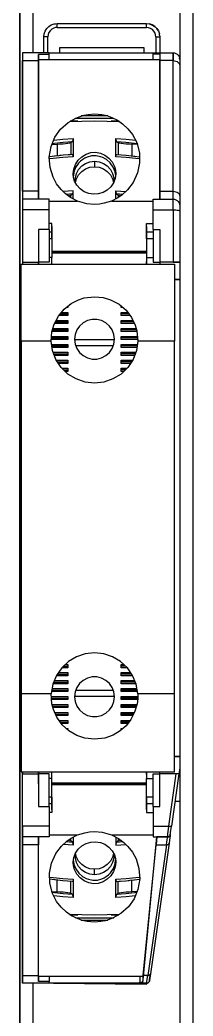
# Model space of a CAD drawing. Header units: millimetres. Extents: x 0 to 149, y 0 to 235.
# Drawn here: x 0 to 13, y 80.2 to 155.1 of the extents above; entities that cross this region are included whole.
import ezdxf

# ---------------------------------------------------------------- set-up
doc = ezdxf.new("R2010")
doc.units = ezdxf.units.MM

# ---------------------------------------------------------------- blocks, each defined once
blk = doc.blocks.new('CHINT_eff9f46a43ee547783ba41a7551f6a23_FACE_0')
at = {"color": 141, "linetype": 'Continuous', "true_color": 0x40d9ff}
for p, q in [((2.8, 154.562), (9.5, 154.562)), ((10.118, 154.636), (10.271, 154.485)), ((1.8, 152.65), (1.8, 153.85)), ((2.1, 152.65), (2.1, 153.862)), ((10.2, 153.862), (10.2, 152.65)), ((10.396, 154.294), (10.471, 154.089)), ((0.2, 152.612), (0.2, 136.75)), ((1.4, 152.534), (1.4, 152.15)), ((1.4, 152.15), (10.5, 152.15)), ((10.5, 152.565), (10.5, 152.15)), ((4.156, 147.724), (7.034, 147.724)), ((6.594, 147.898), (4.604, 147.898)), ((4.351, 147.5), (3.769, 147.5)), ((7.442, 147.5), (6.849, 147.5)), ((4, 146.206), (4, 144.828)), ((7.2, 144.828), (7.2, 146.206)), ((5.6, 144.496), (5.6, 144.08)), ((0.2, 142.236), (0.2, 136.75)), ((2.2, 141.499), (4.322, 141.499)), ((6.878, 141.499), (10, 141.499)), ((11.95, 141.367), (12, 141.137)), ((2.4, 139.591), (2.4, 138.65)), ((9.5, 138.65), (9.5, 139.591)), ((2.4, 139.15), (2.2, 139.15)), ((10, 139.15), (9.5, 139.15)), ((2.4, 138.65), (2.2, 138.65)), ((10, 138.65), (9.5, 138.65)), ((9.5, 137.7), (2.4, 137.7)), ((2.4, 137.65), (9.5, 137.65)), ((2.4, 137.6), (9.5, 137.6)), ((4.55, 137.6), (4.55, 137.65)), ((6.65, 137.6), (6.65, 137.65)), ((0.2, 136.9), (1.4, 136.9)), ((0.2, 136.9), (0.2, 136.75)), ((11.987, 135.6), (12, 135.6)), ((3.019, 133), (3.6, 133)), ((8.177, 133), (7.6, 133)), ((2.66, 132.4), (3.6, 132.4)), ((8.54, 132.4), (7.6, 132.4)), ((2.369, 131.2), (3.6, 131.2)), ((2.446, 131.8), (3.6, 131.8)), ((8.762, 131.8), (7.6, 131.8)), ((8.827, 131.2), (7.6, 131.2)), ((2.401, 130.6), (3.6, 130.6)), ((4.102, 131.082), (7.098, 131.082)), ((4.184, 130.634), (7.016, 130.634)), ((8.799, 130.6), (7.6, 130.6)), ((2.544, 130), (3.6, 130)), ((8.656, 130), (7.6, 130)), ((2.819, 129.4), (3.6, 129.4)), ((8.381, 129.4), (7.6, 129.4)), ((3.28, 128.8), (3.6, 128.8)), ((7.92, 128.8), (7.6, 128.8)), ((3.276, 106.5), (3.6, 106.5)), ((7.924, 106.5), (7.6, 106.5)), ((2.814, 105.9), (3.6, 105.9)), ((8.386, 105.9), (7.6, 105.9)), ((2.539, 105.3), (3.6, 105.3)), ((8.661, 105.3), (7.6, 105.3)), ((2.399, 104.7), (3.6, 104.7)), ((7.098, 104.218), (4.102, 104.218)), ((7.016, 104.666), (4.184, 104.666)), ((8.801, 104.7), (7.6, 104.7)), ((2.375, 104.1), (3.6, 104.1)), ((2.442, 103.5), (3.6, 103.5)), ((8.845, 104.1), (7.6, 104.1)), ((8.752, 103.5), (7.6, 103.5)), ((2.66, 102.9), (3.6, 102.9)), ((8.544, 102.9), (7.6, 102.9)), ((3.021, 102.3), (3.6, 102.3)), ((8.183, 102.3), (7.6, 102.3)), ((3.6, 101.7), (3.6, 101.7)), ((7.601, 101.7), (7.6, 101.7)), ((12, 99.7), (11.987, 99.7)), ((1.4, 98.55), (1.4, 98.4)), ((1.4, 98.55), (1.4, 95.95)), ((1.4, 97.65), (1.4, 98.55)), ((1.4, 98.4), (1.4, 95.95)), ((11.936, 98.4), (11.378, 94.471)), ((12, 98.85), (11.936, 98.4)), ((9.5, 97.7), (2.4, 97.7)), ((2.4, 97.65), (9.5, 97.65)), ((2.4, 97.6), (9.5, 97.6)), ((4.55, 97.7), (4.55, 97.65)), ((6.65, 97.7), (6.65, 97.65)), ((2.4, 96.65), (2.2, 96.65)), ((2.4, 96.15), (2.2, 96.15)), ((2.4, 96.65), (2.4, 95.709)), ((9.5, 95.709), (9.5, 96.65)), ((10, 96.65), (9.5, 96.65)), ((10, 96.15), (9.5, 96.15)), ((11.645, 96.35), (12, 96.35)), ((2.2, 93.801), (4.322, 93.801)), ((6.878, 93.801), (10, 93.801)), ((11.277, 93.761), (11.252, 93.582)), ((11.286, 93.822), (11.278, 93.761)), ((9.257, 83.236), (10.218, 93.064)), ((10.275, 93.65), (10.218, 93.064)), ((11.135, 93.656), (11.088, 93.65)), ((11.252, 93.582), (11.227, 93.403)), ((5.6, 90.804), (5.6, 91.22)), ((4, 90.472), (4, 89.094)), ((7.2, 89.094), (7.2, 90.472)), ((3.758, 87.8), (4.351, 87.8)), ((6.849, 87.8), (7.431, 87.8)), ((9.7, 87.765), (9.7, 87.804)), ((4.166, 87.576), (7.044, 87.576)), ((4.606, 87.402), (6.596, 87.402)), ((9.661, 87.402), (9.664, 87.402)), ((9.678, 87.576), (9.681, 87.576)), ((9.376, 84.45), (9.375, 84.45)), ((9.257, 83.236), (9.208, 82.735)), ((0.2, 82.65), (0.2, 82.688))]:
    blk.add_line(p, q, dxfattribs=at)
for points in [[(12, 168.65), (12, 66.65), (13, 66.65), (13, 160.65), (13, 168.65), (12, 168.65)], [(0, 165.4), (0, 69.9), (1, 69.9), (1, 82.642)], [(1, 152.65), (1, 165.4), (0, 165.4)], [(0, 72.65), (0, 162.65), (0, 162.65)], [(1.8, 153.85), (1.824, 154.067), (1.824, 154.069), (1.824, 154.07), (1.896, 154.277), (1.898, 154.281), (2.013, 154.468), (2.167, 154.624), (2.171, 154.627), (2.355, 154.746), (2.562, 154.821), (2.563, 154.822), (2.68, 154.843), (2.681, 154.843), (2.682, 154.843), (2.8, 154.85)], [(2.8, 154.562), (2.662, 154.548), (2.533, 154.509), (2.39, 154.428), (2.268, 154.316), (2.176, 154.178), (2.119, 154.026), (2.1, 153.862)], [(2.8, 154.85), (9.5, 154.85), (9.699, 154.828)], [(2.8, 154.562), (2.8, 154.626), (2.8, 154.688), (2.8, 154.742), (2.8, 154.788), (2.8, 154.822), (2.8, 154.843), (2.8, 154.85)], [(9.5, 154.562), (9.5, 154.626), (9.5, 154.688), (9.5, 154.742), (9.5, 154.788), (9.5, 154.822), (9.5, 154.843), (9.5, 154.85)], [(10.2, 153.862), (10.187, 154), (10.147, 154.129), (10.067, 154.272), (9.954, 154.394), (9.817, 154.486), (9.664, 154.542), (9.5, 154.562)], [(9.716, 154.826), (9.716, 154.826), (9.718, 154.826), (9.72, 154.826), (9.89, 154.767)], [(9.923, 154.755), (9.72, 154.825), (9.718, 154.826)], [(9.926, 154.755), (9.927, 154.754), (9.931, 154.752), (10.117, 154.637), (10.118, 154.636)], [(10.118, 154.636), (10.118, 154.636), (9.93, 154.753), (9.928, 154.754)], [(9.961, 154.733), (9.93, 154.753), (9.928, 154.754)], [(10.274, 154.484), (10.274, 154.483), (10.277, 154.479), (10.396, 154.295), (10.396, 154.295)], [(10.396, 154.295), (10.395, 154.295), (10.276, 154.481), (10.274, 154.482)], [(10.293, 154.454), (10.276, 154.481), (10.275, 154.482)], [(2.1, 153.862), (2.033, 153.861), (1.97, 153.861), (1.913, 153.859), (1.865, 153.857), (1.83, 153.855), (1.808, 153.853), (1.8, 153.85)], [(10.2, 153.862), (10.267, 153.861), (10.33, 153.861), (10.387, 153.859), (10.435, 153.857), (10.47, 153.855), (10.492, 153.853), (10.5, 153.85)], [(10.463, 154.109), (10.471, 154.088), (10.471, 154.088)], [(10.493, 153.968), (10.493, 153.969), (10.493, 153.969), (10.493, 153.97), (10.472, 154.087), (10.471, 154.088)], [(10.493, 153.969), (10.493, 153.969), (10.471, 154.087)], [(10.493, 153.969), (10.493, 153.97), (10.483, 154.023)], [(10.493, 153.967), (10.5, 153.85), (10.5, 152.65)], [(3, 152.65), (3, 153.05), (9.3, 153.05), (9.3, 152.65)], [(2.2, 152.65), (0.2, 152.65), (0.2, 152.612)], [(0.2, 152.612), (0.2, 152.498), (0.2, 152.313), (0.2, 152.064)], [(2.2, 152.15), (2.2, 152.534), (1.4, 152.534)], [(1.4, 152.15), (1.4, 152.414), (1.4, 152.534)], [(1.4, 152.064), (1.4, 152.257), (1.4, 152.414)], [(2.2, 152.65), (10, 152.65), (11.5, 152.65), (11.5, 152.612), (11.5, 152.064)], [(2.2, 152.534), (2.2, 152.598), (2.2, 152.637), (2.2, 152.65)], [(10, 152.65), (10, 152.641), (10, 152.612), (10, 152.565)], [(10, 152.15), (10, 152.565), (10.5, 152.565)], [(10.5, 152.565), (10.5, 152.445), (10.5, 152.15)], [(10.5, 152.445), (10.5, 152.277), (10.5, 152.064)], [(11.5, 152.65), (11.611, 152.637), (11.717, 152.6), (11.812, 152.541), (11.891, 152.462), (11.95, 152.367), (11.987, 152.261)], [(11.5, 152.064), (11.5, 152.313), (11.5, 152.498), (11.5, 152.612)], [(12, 152.15), (11.987, 152.261), (12, 152.122)], [(0.2, 142.236), (0.2, 152.064), (1.4, 152.064), (1.4, 142.236), (0.2, 142.236)], [(1.4, 142.236), (1.4, 141.987), (1.4, 141.802), (1.4, 141.688), (1.4, 141.65), (1.4, 152.064)], [(11.5, 152.064), (10.5, 152.064), (10.5, 142.236), (11.5, 142.236), (11.5, 152.064)], [(10.5, 142.236), (10.5, 141.987), (10.5, 141.802), (10.5, 141.688), (10.5, 141.65), (10.5, 152.064)], [(11.5, 152.064), (11.611, 152.055), (11.717, 152.029), (11.812, 151.987), (11.891, 151.931), (11.95, 151.864), (11.987, 151.789), (12, 151.711)], [(4.322, 141.499), (3.803, 141.76), (3.397, 142.061), (3.088, 142.358), (2.746, 142.801), (2.484, 143.289), (2.26, 144.012), (2.203, 144.804), (2.337, 145.605), (2.623, 146.292), (3.056, 146.906), (3.614, 147.41), (4.189, 147.743), (4.51, 147.871), (4.811, 147.957), (5.132, 148.017), (5.6, 148.05), (6.152, 148.005), (6.518, 147.924), (6.89, 147.795), (7.327, 147.579), (7.711, 147.315), (8.111, 146.943), (8.451, 146.503), (8.766, 145.89), (8.967, 145.12), (8.989, 144.371), (8.838, 143.613), (8.512, 142.895), (8.089, 142.334), (7.645, 141.936), (7.358, 141.736), (6.878, 141.499)], [(3.718, 147.47), (4.644, 147.514), (5.6, 147.529), (6.556, 147.514), (7.482, 147.47), (7.486, 147.47)], [(2.536, 146.083), (3.221, 146.153), (4, 146.206)], [(3.937, 145.97), (3.943, 145.974), (3.949, 145.981), (3.959, 145.996), (3.968, 146.016), (3.977, 146.039), (3.984, 146.065), (3.99, 146.094), (3.995, 146.126), (3.999, 146.165), (4, 146.206)], [(7.2, 146.206), (7.2, 146.188), (7.201, 146.171), (7.203, 146.141), (7.207, 146.113), (7.212, 146.085), (7.218, 146.057), (7.225, 146.032), (7.235, 146.008), (7.245, 145.988), (7.263, 145.97)], [(7.2, 146.206), (7.979, 146.153), (8.667, 146.083)], [(2.405, 145.768), (2.792, 145.764), (2.792, 144.894)], [(2.43, 145.829), (2.606, 145.853), (3.247, 145.92), (3.937, 145.97)], [(3.814, 145.892), (3.73, 145.855), (3.601, 145.823), (3.433, 145.796), (3.236, 145.777), (3.018, 145.766), (2.792, 145.764)], [(3.937, 145.97), (3.814, 145.892), (3.814, 144.981)], [(7.263, 145.97), (7.386, 145.892), (7.386, 144.979)], [(7.263, 145.97), (7.953, 145.92), (8.594, 145.853), (8.782, 145.827)], [(8.408, 145.764), (8.182, 145.766), (7.965, 145.777), (7.767, 145.796), (7.599, 145.823), (7.47, 145.855), (7.386, 145.892)], [(8.798, 145.768), (8.408, 145.764), (8.408, 144.893)], [(4, 144.828), (4, 144.846), (3.999, 144.863), (3.997, 144.889), (3.993, 144.913), (3.988, 144.935), (3.982, 144.954), (3.975, 144.97), (3.965, 144.982), (3.955, 144.988), (3.95, 144.989), (3.768, 144.978), (3.717, 144.974), (3.639, 144.969), (3.257, 144.94), (3.25, 144.939), (3.244, 144.938), (3.241, 144.938), (3.084, 144.924), (3.054, 144.921), (2.998, 144.916), (2.912, 144.907), (2.643, 144.877), (2.585, 144.871), (2.253, 144.827), (2.206, 144.82)], [(4, 144.828), (3.221, 144.774), (2.499, 144.701), (2.214, 144.661)], [(4.026, 143.265), (4, 143.548), (4.041, 143.907), (4.165, 144.252), (4.368, 144.57), (4.64, 144.835), (4.962, 145.028), (5.314, 145.138), (5.677, 145.163), (6.037, 145.102), (6.378, 144.957), (6.681, 144.732), (6.926, 144.441), (7.097, 144.108), (7.174, 143.833), (7.2, 143.548), (7.159, 143.192), (7.035, 142.86), (6.832, 142.559), (6.56, 142.314), (6.238, 142.138), (5.886, 142.038), (5.523, 142.015), (5.163, 142.07), (4.822, 142.203), (4.519, 142.409), (4.274, 142.68), (4.103, 142.997), (4.026, 143.265)], [(7.189, 143.455), (7.187, 143.494), (7.146, 143.697), (7.005, 144.049), (6.785, 144.366), (6.491, 144.625), (6.409, 144.674), (6.234, 144.767), (6.051, 144.836), (5.715, 144.9), (5.376, 144.888), (5.043, 144.799), (4.871, 144.721), (4.722, 144.634), (4.546, 144.497), (4.394, 144.341), (4.178, 144.017), (4.044, 143.659), (4.013, 143.4)], [(7.2, 144.828), (7.201, 144.867), (7.205, 144.902), (7.21, 144.928), (7.216, 144.948), (7.223, 144.966), (7.232, 144.979), (7.241, 144.987), (7.25, 144.989), (7.274, 144.987), (7.97, 144.937), (8.551, 144.878), (8.618, 144.87), (8.944, 144.827), (8.976, 144.823)], [(8.98, 144.661), (8.701, 144.701), (7.979, 144.774), (7.2, 144.828)], [(4.163, 142.885), (4.161, 142.896), (4.15, 143.068), (4.161, 143.24), (4.244, 143.575), (4.407, 143.88), (4.638, 144.137), (4.926, 144.333), (5.253, 144.455), (5.6, 144.496)], [(4.172, 142.869), (4.244, 143.158), (4.407, 143.463), (4.638, 143.72), (4.926, 143.916), (5.253, 144.038), (5.6, 144.08)], [(5.6, 144.496), (5.947, 144.455), (6.274, 144.333), (6.562, 144.137), (6.793, 143.88), (6.956, 143.575), (7.039, 143.24), (7.05, 143.068), (7.039, 142.896), (7.028, 142.849)], [(5.6, 144.08), (5.947, 144.038), (6.274, 143.916), (6.562, 143.72), (6.793, 143.463), (6.956, 143.158), (7.03, 142.86)], [(0.2, 142.236), (0.2, 141.987), (0.2, 141.802), (0.2, 141.688), (0.2, 141.65)], [(4, 141.661), (4, 142.267), (3.237, 142.215)], [(3.814, 141.755), (3.814, 141.952), (3.937, 142.03), (3.483, 141.997)], [(3.814, 141.952), (3.73, 141.916), (3.628, 141.89)], [(3.937, 142.03), (3.943, 142.035), (3.949, 142.042), (3.959, 142.057), (3.968, 142.076), (3.977, 142.1), (3.984, 142.126), (3.99, 142.154), (3.995, 142.186), (3.999, 142.226), (4, 142.267)], [(7.2, 141.658), (7.2, 142.267), (7.957, 142.215)], [(7.2, 142.267), (7.2, 142.249), (7.201, 142.231), (7.203, 142.202), (7.207, 142.173), (7.212, 142.145), (7.218, 142.118), (7.225, 142.093), (7.235, 142.069), (7.245, 142.049), (7.263, 142.03)], [(7.714, 141.998), (7.263, 142.03), (7.386, 141.952), (7.386, 141.756)], [(7.578, 141.889), (7.47, 141.916), (7.386, 141.952)], [(11.5, 141.65), (11.5, 141.688), (11.5, 141.802), (11.5, 141.987), (11.5, 142.236)], [(11.5, 142.236), (11.611, 142.227), (11.717, 142.201), (11.812, 142.159), (11.891, 142.103), (11.95, 142.036), (11.987, 141.961), (12, 141.882)], [(2.2, 140.839), (2.2, 141.058), (2.2, 141.255), (2.2, 141.421), (2.2, 141.546), (2.2, 141.624), (2.2, 141.65), (0.2, 141.65)], [(0.2, 141.65), (0.2, 141.624), (0.2, 141.546), (0.2, 141.421), (0.2, 141.255), (0.2, 141.058), (0.2, 140.839)], [(6.878, 141.499), (6.323, 141.327), (5.966, 141.269), (5.6, 141.25), (5.019, 141.299), (4.666, 141.38), (4.322, 141.499)], [(10, 140.839), (10, 141.058), (10, 141.255), (10, 141.421), (10, 141.546), (10, 141.624), (10, 141.65), (11.5, 141.65)], [(11.5, 141.65), (11.611, 141.637), (11.717, 141.6), (11.812, 141.541), (11.891, 141.462), (11.95, 141.367)], [(11.5, 140.839), (11.5, 141.058), (11.5, 141.255), (11.5, 141.421), (11.5, 141.546), (11.5, 141.624), (11.5, 141.65)], [(11.95, 141.367), (11.987, 141.261), (12, 141.198)], [(2.2, 139.35), (2.2, 140.839), (0.2, 140.839), (0.2, 136.9)], [(10, 139.35), (10, 140.839), (11.5, 140.839), (11.5, 136.9)], [(11.5, 140.839), (11.611, 140.836), (11.717, 140.829), (11.812, 140.818), (11.891, 140.803), (11.95, 140.785), (11.987, 140.765), (12, 140.744)], [(2.4, 139.591), (2.4, 139.808), (2.2, 139.808)], [(2.4, 139.15), (2.4, 139.18), (2.4, 139.267), (2.4, 139.407), (2.4, 139.591)], [(9.5, 139.591), (9.5, 139.808), (10, 139.808)], [(9.5, 139.591), (9.5, 139.407), (9.5, 139.267), (9.5, 139.18), (9.5, 139.15)], [(2.2, 139.35), (1.4, 139.35), (1.4, 136.9)], [(2.2, 139.35), (2.2, 136.9), (1.4, 136.9)], [(2.4, 138.65), (2.4, 138.819), (2.4, 138.959), (2.4, 139.064), (2.4, 139.128), (2.4, 139.15)], [(9.5, 139.15), (9.5, 139.128), (9.5, 139.064), (9.5, 138.959), (9.5, 138.819), (9.5, 138.65)], [(10, 139.35), (10, 136.9), (10.5, 136.9)], [(10, 139.35), (10.5, 139.35), (10.5, 136.9)], [(2.4, 138.65), (2.4, 137.25), (2.2, 137.25)], [(9.5, 138.65), (9.5, 137.25), (10, 137.25)], [(1.4, 137.65), (1.4, 136.75), (1.4, 136.9)], [(2.4, 136.75), (2.4, 136.772), (2.4, 136.836), (2.4, 136.941), (2.4, 137.081), (2.4, 137.25)], [(9.5, 137.25), (9.5, 137.081), (9.5, 136.941)], [(0.1, 130.952), (0.1, 136.75), (11.6, 136.75), (11.6, 130.952)], [(9.5, 136.941), (9.5, 136.75), (9.5, 136.772), (9.5, 136.836), (9.5, 136.941)], [(11.5, 136.9), (10.5, 136.9), (10.5, 136.75)], [(12, 136.9), (11.984, 136.9), (11.5, 136.9)], [(11.5, 136.9), (11.57, 136.9), (11.633, 136.9), (11.732, 136.9), (11.819, 136.9), (11.899, 136.9), (11.947, 136.9), (11.984, 136.9)], [(11.987, 135.6), (11.95, 135.6), (11.891, 135.6), (11.812, 135.6), (11.717, 135.6), (11.611, 135.6), (11.6, 135.6), (11.987, 135.6)], [(2.351, 130.952), (2.401, 131.645), (2.569, 132.225), (2.891, 132.845), (3.318, 133.364), (3.848, 133.786), (4.408, 134.075), (4.829, 134.211), (5.6, 134.3), (6.257, 134.237), (6.806, 134.07), (7.441, 133.727), (7.965, 133.279), (8.382, 132.729), (8.659, 132.151), (8.782, 131.731), (8.849, 130.952)], [(3.6, 133.589), (3.6, 133.485), (3.469, 133.485)], [(7.725, 133.485), (7.6, 133.485), (7.6, 133.591)], [(3.114, 133.115), (3.6, 133.115), (3.6, 132.885), (2.924, 132.885)], [(8.264, 132.885), (7.6, 132.885), (7.6, 133.115), (8.089, 133.115)], [(2.48, 131.915), (3.6, 131.915), (3.6, 131.685), (2.413, 131.685)], [(2.72, 132.515), (3.6, 132.515), (3.6, 132.285), (2.6, 132.285)], [(4.144, 131.459), (4.1, 131.1), (4.144, 130.741), (4.272, 130.403), (4.477, 130.105), (4.748, 129.866), (5.068, 129.697), (5.419, 129.611), (5.781, 129.611), (6.132, 129.697), (6.452, 129.866), (6.723, 130.105), (6.928, 130.403), (7.056, 130.741), (7.1, 131.1), (7.056, 131.459), (6.928, 131.797), (6.723, 132.095), (6.452, 132.334), (6.132, 132.503), (5.781, 132.589), (5.419, 132.589), (5.068, 132.503), (4.748, 132.334), (4.477, 132.095), (4.272, 131.797), (4.144, 131.459)], [(8.595, 132.285), (7.6, 132.285), (7.6, 132.515), (8.484, 132.515)], [(8.786, 131.685), (7.6, 131.685), (7.6, 131.915), (8.728, 131.915)], [(2.378, 131.315), (3.6, 131.315), (3.6, 131.085), (2.361, 131.085)], [(8.837, 131.085), (7.6, 131.085), (7.6, 131.315), (8.817, 131.315)], [(2.351, 130.952), (0.1, 130.952), (0.1, 104.452), (2.356, 104.452)], [(8.849, 130.952), (8.749, 130.245), (8.497, 129.577), (8.106, 128.98), (7.593, 128.483), (6.985, 128.11), (6.31, 127.878), (5.6, 127.8), (4.89, 127.878), (4.215, 128.11), (3.607, 128.483), (3.094, 128.98), (2.703, 129.577), (2.451, 130.245), (2.351, 130.952)], [(2.385, 130.715), (3.6, 130.715), (3.6, 130.485), (2.417, 130.485)], [(8.783, 130.485), (7.6, 130.485), (7.6, 130.715), (8.815, 130.715)], [(8.844, 104.452), (11.6, 104.452), (11.6, 130.952), (8.849, 130.952)], [(2.5, 130.115), (3.6, 130.115), (3.6, 129.885), (2.587, 129.885)], [(8.613, 129.885), (7.6, 129.885), (7.6, 130.115), (8.7, 130.115)], [(2.743, 129.515), (3.6, 129.515), (3.6, 129.285), (2.895, 129.285)], [(3.161, 128.915), (3.6, 128.915), (3.6, 128.685), (3.399, 128.685)], [(8.305, 129.285), (7.6, 129.285), (7.6, 129.515), (8.457, 129.515)], [(7.801, 128.685), (7.6, 128.685), (7.6, 128.915), (8.039, 128.915)], [(8.844, 104.452), (8.725, 105.141), (8.463, 105.789), (8.067, 106.365), (7.558, 106.844), (6.958, 107.203), (6.295, 107.425), (5.6, 107.5), (4.905, 107.425), (4.242, 107.203), (3.642, 106.844), (3.133, 106.365), (2.737, 105.789), (2.475, 105.141), (2.356, 104.452)], [(3.399, 106.615), (3.6, 106.615), (3.6, 106.385), (3.153, 106.385)], [(8.047, 106.385), (7.6, 106.385), (7.6, 106.615), (7.801, 106.615)], [(2.893, 106.015), (3.6, 106.015), (3.6, 105.785), (2.736, 105.785)], [(7.056, 103.841), (7.1, 104.2), (7.056, 104.559), (6.928, 104.897), (6.723, 105.195), (6.452, 105.434), (6.132, 105.603), (5.781, 105.689), (5.419, 105.689), (5.068, 105.603), (4.748, 105.434), (4.477, 105.195), (4.272, 104.897), (4.144, 104.559), (4.1, 104.2), (4.144, 103.841), (4.272, 103.503), (4.477, 103.205), (4.748, 102.966), (5.068, 102.797), (5.419, 102.711), (5.781, 102.711), (6.132, 102.797), (6.452, 102.966), (6.723, 103.205), (6.928, 103.503), (7.056, 103.841)], [(8.464, 105.785), (7.6, 105.785), (7.6, 106.015), (8.307, 106.015)], [(2.586, 105.415), (3.6, 105.415), (3.6, 105.185), (2.492, 105.185)], [(8.708, 105.185), (7.6, 105.185), (7.6, 105.415), (8.614, 105.415)], [(0.1, 104.452), (0.1, 98.55), (11.6, 98.55), (11.6, 104.452)], [(8.844, 104.452), (8.845, 104.038), (8.801, 103.665), (8.614, 103.035), (8.333, 102.492), (7.969, 102.025), (7.524, 101.632), (6.997, 101.316), (6.373, 101.089), (5.6, 101), (4.873, 101.078), (4.279, 101.28), (3.668, 101.638), (3.165, 102.097), (2.77, 102.655), (2.51, 103.236), (2.398, 103.67), (2.356, 104.452)], [(2.369, 104.215), (3.6, 104.215), (3.6, 103.985), (2.381, 103.985)], [(2.419, 104.815), (3.6, 104.815), (3.6, 104.585), (2.379, 104.585)], [(8.821, 104.585), (7.6, 104.585), (7.6, 104.815), (8.781, 104.815)], [(8.839, 103.985), (7.6, 103.985), (7.6, 104.215), (8.845, 104.215)], [(2.412, 103.615), (3.6, 103.615), (3.6, 103.385), (2.472, 103.385)], [(8.718, 103.385), (7.6, 103.385), (7.6, 103.615), (8.787, 103.615)], [(2.609, 103.015), (3.6, 103.015), (3.6, 102.785), (2.712, 102.785)], [(8.484, 102.785), (7.6, 102.785), (7.6, 103.015), (8.604, 103.015)], [(2.939, 102.415), (3.6, 102.415), (3.6, 102.185), (3.103, 102.185)], [(8.093, 102.185), (7.6, 102.185), (7.6, 102.415), (8.273, 102.415)], [(3.473, 101.815), (3.6, 101.815), (3.6, 101.7)], [(7.6, 101.699), (7.6, 101.815), (7.732, 101.815)], [(11.987, 99.7), (11.95, 99.7), (11.891, 99.7), (11.812, 99.7), (11.717, 99.7), (11.611, 99.7), (11.6, 99.7), (11.987, 99.7)], [(0.2, 82.688), (0.2, 98.55), (0.2, 98.4)], [(1.4, 95.95), (2.2, 95.95), (2.2, 94.461), (0.2, 94.461), (0.2, 98.4), (1.4, 98.4)], [(2.2, 95.95), (2.2, 98.4), (1.4, 98.4)], [(2.4, 98.05), (2.4, 98.219), (2.4, 98.359), (2.4, 98.464), (2.4, 98.528), (2.4, 98.55)], [(9.5, 98.359), (9.5, 98.55), (9.5, 98.528), (9.5, 98.464), (9.5, 98.359)], [(9.5, 98.359), (9.5, 98.219), (9.5, 98.05)], [(10, 95.95), (10, 94.461), (11.18, 94.461), (11.739, 98.4)], [(10, 95.95), (10.5, 95.95), (10.5, 98.4)], [(10, 95.95), (10, 98.4), (10.5, 98.4)], [(11.739, 98.4), (10.5, 98.4), (10.5, 98.55)], [(11.936, 98.4), (11.933, 98.4), (11.739, 98.4)], [(11.933, 98.4), (11.925, 98.4), (11.913, 98.4), (11.896, 98.4), (11.874, 98.4), (11.845, 98.4), (11.8, 98.4), (11.739, 98.4)], [(2.4, 96.65), (2.4, 98.05), (2.2, 98.05)], [(9.5, 96.65), (9.5, 98.05), (10, 98.05)], [(2.4, 96.15), (2.4, 96.172), (2.4, 96.236), (2.4, 96.341), (2.4, 96.481), (2.4, 96.65)], [(2.4, 95.709), (2.4, 95.893), (2.4, 96.033), (2.4, 96.12), (2.4, 96.15)], [(9.5, 96.65), (9.5, 96.481), (9.5, 96.341), (9.5, 96.236), (9.5, 96.172), (9.5, 96.15)], [(9.5, 96.15), (9.5, 96.12), (9.5, 96.033), (9.5, 95.893), (9.5, 95.709)], [(2.4, 95.709), (2.4, 95.492), (2.2, 95.492)], [(9.5, 95.709), (9.5, 95.492), (10, 95.492)], [(2.2, 94.461), (2.2, 94.242), (2.2, 94.045), (2.2, 93.879), (2.2, 93.754), (2.2, 93.676), (2.2, 93.65), (0.2, 93.65)], [(0.2, 94.461), (0.2, 94.242), (0.2, 94.045), (0.2, 93.879), (0.2, 93.754), (0.2, 93.676), (0.2, 93.65)], [(10, 94.461), (10, 94.242), (10, 94.045), (10, 93.879), (10, 93.754), (10, 93.676), (10, 93.65), (11.088, 93.65)], [(11.088, 93.65), (11.089, 93.659), (11.092, 93.686), (11.102, 93.769), (11.116, 93.894), (11.134, 94.057), (11.156, 94.249), (11.18, 94.461)], [(11.18, 94.461), (11.224, 94.456), (11.265, 94.453), (11.302, 94.453), (11.333, 94.454), (11.357, 94.458), (11.372, 94.464), (11.378, 94.471)], [(11.286, 93.822), (11.289, 93.842), (11.298, 93.904), (11.312, 94.004), (11.331, 94.138), (11.353, 94.295), (11.378, 94.471)], [(6.878, 93.801), (7.397, 93.54), (7.803, 93.239), (8.112, 92.942), (8.454, 92.499), (8.716, 92.011), (8.94, 91.288), (8.997, 90.496), (8.863, 89.695), (8.577, 89.008), (8.144, 88.394), (7.586, 87.89), (7.011, 87.557), (6.69, 87.429), (6.389, 87.343), (6.068, 87.283), (5.6, 87.25), (5.048, 87.295), (4.682, 87.376), (4.31, 87.505), (3.873, 87.721), (3.489, 87.985), (3.089, 88.357), (2.749, 88.797), (2.434, 89.41), (2.233, 90.18), (2.212, 90.929), (2.362, 91.687), (2.688, 92.405), (3.111, 92.966), (3.555, 93.364), (3.843, 93.564), (4.322, 93.801)], [(4.322, 93.801), (4.877, 93.973), (5.234, 94.031), (5.6, 94.05), (6.181, 94.001), (6.534, 93.92), (6.878, 93.801)], [(11.088, 93.65), (11.135, 93.656), (11.18, 93.672), (11.219, 93.699), (11.251, 93.734), (11.274, 93.776), (11.286, 93.822)], [(0.2, 93.65), (0.2, 93.612), (0.2, 93.498), (0.2, 93.313), (0.2, 93.064)], [(0.2, 93.064), (0.2, 83.236), (1.4, 83.236), (1.4, 93.064), (0.2, 93.064)], [(10.267, 93.65), (9.249, 83.15), (1.4, 83.15)], [(1.4, 83.236), (1.4, 93.65), (1.4, 93.612), (1.4, 93.498), (1.4, 93.313), (1.4, 93.064)], [(4, 93.642), (4, 93.033), (3.243, 93.085)], [(3.486, 93.302), (3.937, 93.27), (3.814, 93.348), (3.814, 93.544)], [(3.622, 93.411), (3.73, 93.384), (3.814, 93.348)], [(4, 93.033), (4, 93.051), (3.999, 93.069), (3.997, 93.098), (3.993, 93.127), (3.988, 93.155), (3.982, 93.182), (3.975, 93.207), (3.965, 93.231), (3.955, 93.251), (3.937, 93.27)], [(7.174, 92.035), (7.2, 91.752), (7.159, 91.393), (7.035, 91.048), (6.832, 90.73), (6.56, 90.465), (6.238, 90.272), (5.886, 90.162), (5.523, 90.137), (5.163, 90.198), (4.822, 90.343), (4.519, 90.568), (4.274, 90.859), (4.103, 91.192), (4.026, 91.467), (4, 91.752), (4.041, 92.108), (4.165, 92.44), (4.368, 92.741), (4.64, 92.986), (4.962, 93.162), (5.314, 93.262), (5.677, 93.285), (6.037, 93.23), (6.378, 93.097), (6.681, 92.891), (6.926, 92.62), (7.097, 92.303), (7.174, 92.035)], [(7.2, 93.639), (7.2, 93.033), (7.963, 93.085)], [(7.263, 93.27), (7.257, 93.265), (7.251, 93.258), (7.241, 93.243), (7.232, 93.224), (7.223, 93.2), (7.216, 93.174), (7.21, 93.146), (7.205, 93.114), (7.201, 93.074), (7.2, 93.033)], [(7.386, 93.545), (7.386, 93.348), (7.263, 93.27), (7.717, 93.303)], [(7.386, 93.348), (7.47, 93.384), (7.572, 93.41)], [(10.218, 93.064), (10.997, 93.064), (9.601, 83.236), (9.257, 83.236)], [(11.226, 93.401), (11.195, 93.178), (9.799, 83.349), (9.728, 82.844), (9.724, 82.822)], [(11.088, 93.65), (10.275, 93.65), (10.273, 93.627), (10.266, 93.556), (10.247, 93.363), (10.218, 93.064)], [(10.997, 93.064), (11.029, 93.269), (11.054, 93.433), (11.08, 93.595), (11.088, 93.65)], [(10.997, 93.064), (11.045, 93.065), (11.09, 93.074), (11.13, 93.091), (11.162, 93.115), (11.184, 93.145), (11.195, 93.178)], [(5.6, 90.804), (5.253, 90.845), (4.926, 90.967), (4.638, 91.163), (4.407, 91.42), (4.244, 91.725), (4.161, 92.06), (4.15, 92.232), (4.161, 92.404), (4.172, 92.451)], [(5.6, 91.22), (5.253, 91.262), (4.926, 91.384), (4.638, 91.58), (4.407, 91.837), (4.244, 92.142), (4.17, 92.44)], [(7.028, 92.431), (6.956, 92.142), (6.793, 91.837), (6.562, 91.58), (6.274, 91.384), (5.947, 91.262), (5.6, 91.22)], [(7.037, 92.415), (7.039, 92.404), (7.05, 92.232), (7.039, 92.06), (6.956, 91.725), (6.793, 91.42), (6.562, 91.163), (6.274, 90.967), (5.947, 90.845), (5.6, 90.804)], [(4.011, 91.845), (4.013, 91.806), (4.054, 91.603), (4.195, 91.251), (4.415, 90.934), (4.709, 90.675), (4.791, 90.626), (4.966, 90.533), (5.149, 90.464), (5.485, 90.4), (5.824, 90.412), (6.157, 90.501), (6.329, 90.579), (6.478, 90.666), (6.654, 90.803), (6.806, 90.959), (7.022, 91.283), (7.156, 91.641), (7.187, 91.9)], [(2.22, 90.639), (2.499, 90.599), (3.221, 90.526), (4, 90.472)], [(4, 90.472), (3.999, 90.433), (3.995, 90.398), (3.99, 90.372), (3.984, 90.352), (3.977, 90.334), (3.968, 90.321), (3.959, 90.313), (3.95, 90.311), (3.926, 90.313), (3.23, 90.363), (2.649, 90.422), (2.582, 90.43), (2.256, 90.473), (2.224, 90.477)], [(2.402, 89.532), (2.792, 89.536), (2.792, 90.407)], [(3.937, 89.33), (3.814, 89.408), (3.814, 90.321)], [(7.2, 90.472), (7.979, 90.526), (8.701, 90.599), (8.986, 90.639)], [(7.2, 90.472), (7.2, 90.454), (7.201, 90.437), (7.203, 90.411), (7.207, 90.387), (7.212, 90.365), (7.218, 90.346), (7.225, 90.33), (7.235, 90.318), (7.245, 90.312), (7.25, 90.311), (7.432, 90.322), (7.483, 90.326), (7.561, 90.331), (7.943, 90.36), (7.95, 90.361), (7.956, 90.362), (7.959, 90.362), (8.116, 90.376), (8.146, 90.379), (8.202, 90.384), (8.288, 90.393), (8.557, 90.423), (8.615, 90.429), (8.947, 90.473), (8.994, 90.48)], [(7.263, 89.33), (7.386, 89.408), (7.386, 90.319)], [(8.795, 89.532), (8.408, 89.536), (8.408, 90.406)], [(3.937, 89.33), (3.247, 89.38), (2.606, 89.447), (2.418, 89.473)], [(4, 89.094), (3.221, 89.147), (2.533, 89.217)], [(2.792, 89.536), (3.018, 89.534), (3.236, 89.523), (3.433, 89.504), (3.601, 89.477), (3.73, 89.445), (3.814, 89.408)], [(4, 89.094), (4, 89.112), (3.999, 89.129), (3.997, 89.159), (3.993, 89.187), (3.988, 89.215), (3.982, 89.243), (3.975, 89.268), (3.965, 89.292), (3.955, 89.312), (3.937, 89.33)], [(7.263, 89.33), (7.257, 89.326), (7.251, 89.319), (7.241, 89.304), (7.232, 89.284), (7.223, 89.261), (7.216, 89.235), (7.21, 89.206), (7.205, 89.174), (7.201, 89.135), (7.2, 89.094)], [(8.664, 89.217), (7.979, 89.147), (7.2, 89.094)], [(8.77, 89.471), (8.594, 89.447), (7.953, 89.38), (7.263, 89.33)], [(7.386, 89.408), (7.47, 89.445), (7.599, 89.477), (7.767, 89.504), (7.965, 89.523), (8.182, 89.534), (8.408, 89.536)], [(7.482, 87.83), (6.556, 87.786), (5.6, 87.771), (4.644, 87.786), (3.718, 87.83), (3.714, 87.83)], [(0.2, 83.236), (0.2, 82.987), (0.2, 82.802), (0.2, 82.688)], [(1.4, 82.886), (1.4, 83.043), (1.4, 83.236)], [(9.257, 83.236), (9.22, 82.855), (9.208, 82.735)], [(9.257, 83.236), (9.236, 83.022), (9.22, 82.855)], [(9.526, 82.65), (9.53, 82.675), (9.539, 82.748), (9.564, 82.944), (9.601, 83.236)], [(9.601, 83.236), (9.65, 83.237), (9.695, 83.246), (9.735, 83.263), (9.767, 83.287), (9.789, 83.316), (9.799, 83.349)], [(9.728, 82.844), (9.737, 82.91), (9.762, 83.086), (9.799, 83.349)], [(9.477, 82.65), (9.477, 82.558), (0.2, 82.65)], [(9.526, 82.65), (9, 82.65), (2.2, 82.65), (0.2, 82.65)], [(2.2, 83.15), (2.2, 82.766), (1.4, 82.766)], [(1.4, 82.766), (1.4, 82.886), (1.4, 83.15), (1.4, 82.766)], [(2.2, 82.65), (2.2, 82.663), (2.2, 82.702), (2.2, 82.766)], [(9, 83.15), (9, 82.735), (9.208, 82.735)], [(9, 82.65), (9, 82.659), (9, 82.688), (9, 82.735)], [(9.487, 82.65), (9.488, 82.65), (9.477, 82.558)], [(9.51, 82.65), (9.51, 82.648), (9.526, 82.65)], [(9.526, 82.65), (9.574, 82.656), (9.618, 82.672), (9.658, 82.699), (9.689, 82.734), (9.712, 82.776), (9.724, 82.822)], [(9.614, 82.671), (9.604, 82.665), (9.571, 82.655), (9.531, 82.651)], [(9.647, 82.692), (9.632, 82.68), (9.623, 82.676)], [(9.687, 82.731), (9.683, 82.726), (9.662, 82.703), (9.66, 82.702)], [(9.711, 82.774), (9.701, 82.752), (9.692, 82.739)], [(9.724, 82.822), (9.72, 82.8), (9.714, 82.78), (9.712, 82.777)]]:
    blk.add_lwpolyline(points, dxfattribs=at)
blk = doc.blocks.new('CHINT_eff9f46a43ee547783ba41a7551f6a23')
at = {"color": 141, "true_color": 0x40d9ff}
blk.add_blockref('CHINT_eff9f46a43ee547783ba41a7551f6a23_FACE_0', (0, 0), dxfattribs=at)

msp = doc.modelspace()

# ---------------------------------------------------------------- block references
at = {"color": 141, "true_color": 0x40d9ff}
msp.add_blockref('CHINT_eff9f46a43ee547783ba41a7551f6a23', (0, 0), dxfattribs=at)

doc.saveas('drawing.dxf')
